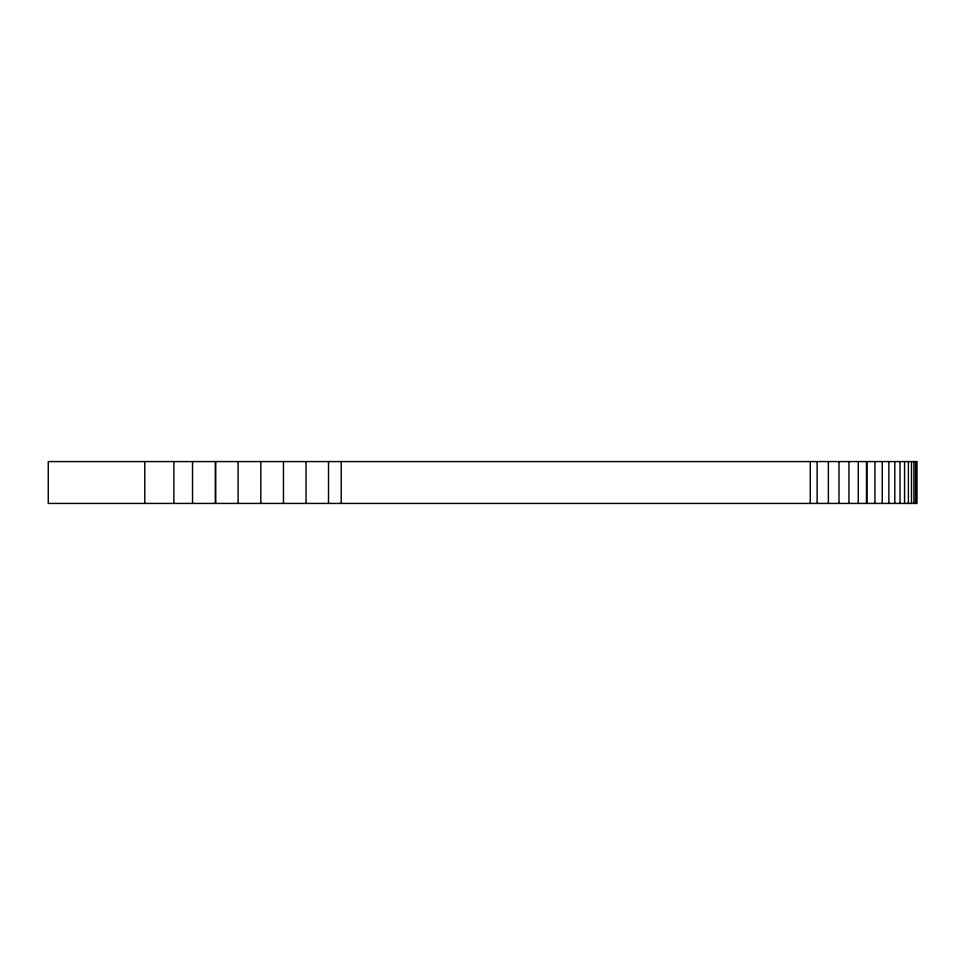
<?xml version="1.0" encoding="UTF-8"?>
<svg xmlns="http://www.w3.org/2000/svg" width="965" height="965" viewBox="0 0 965 965"><rect width="100%" height="100%" fill="white"/><g stroke="black" fill="none" stroke-linecap="round" stroke-linejoin="round"><path stroke-width="1.45" d="M916.521 461.572L916.521 503.428M915.556 461.572L915.556 503.428M913.891 461.572L913.891 503.428M911.491 461.572L911.491 503.428M908.391 461.572L908.391 503.428M904.567 461.572L904.567 503.428M900.031 461.572L900.031 503.428M894.808 461.572L894.808 503.428M888.874 461.572L888.874 503.428M882.251 461.572L882.251 503.428M874.929 461.572L874.929 503.428M866.944 461.572L866.944 503.428M866.498 461.572L866.474 503.428M858.283 461.572L858.283 503.428M848.959 461.572L848.959 503.428M838.983 461.572L838.983 503.428M828.368 461.572L828.368 503.428M817.114 461.572L817.114 503.428M810.274 461.572L810.274 503.428M341.224 461.572L341.224 503.428M328.51 461.572L328.51 503.428M306.05 461.572L306.05 503.428M283.469 461.572L283.469 503.428M260.815 461.572L260.815 503.428M238.09 461.572L238.09 503.428M215.69 461.572L215.69 503.428M215.328 461.572L215.328 503.428M192.542 461.572L192.542 503.428M173.857 461.572L173.857 503.428M144.786 461.572L144.786 503.428M916.75 461.572L48.25 461.572L48.25 503.428L916.75 503.428L916.75 461.572"/></g></svg>
